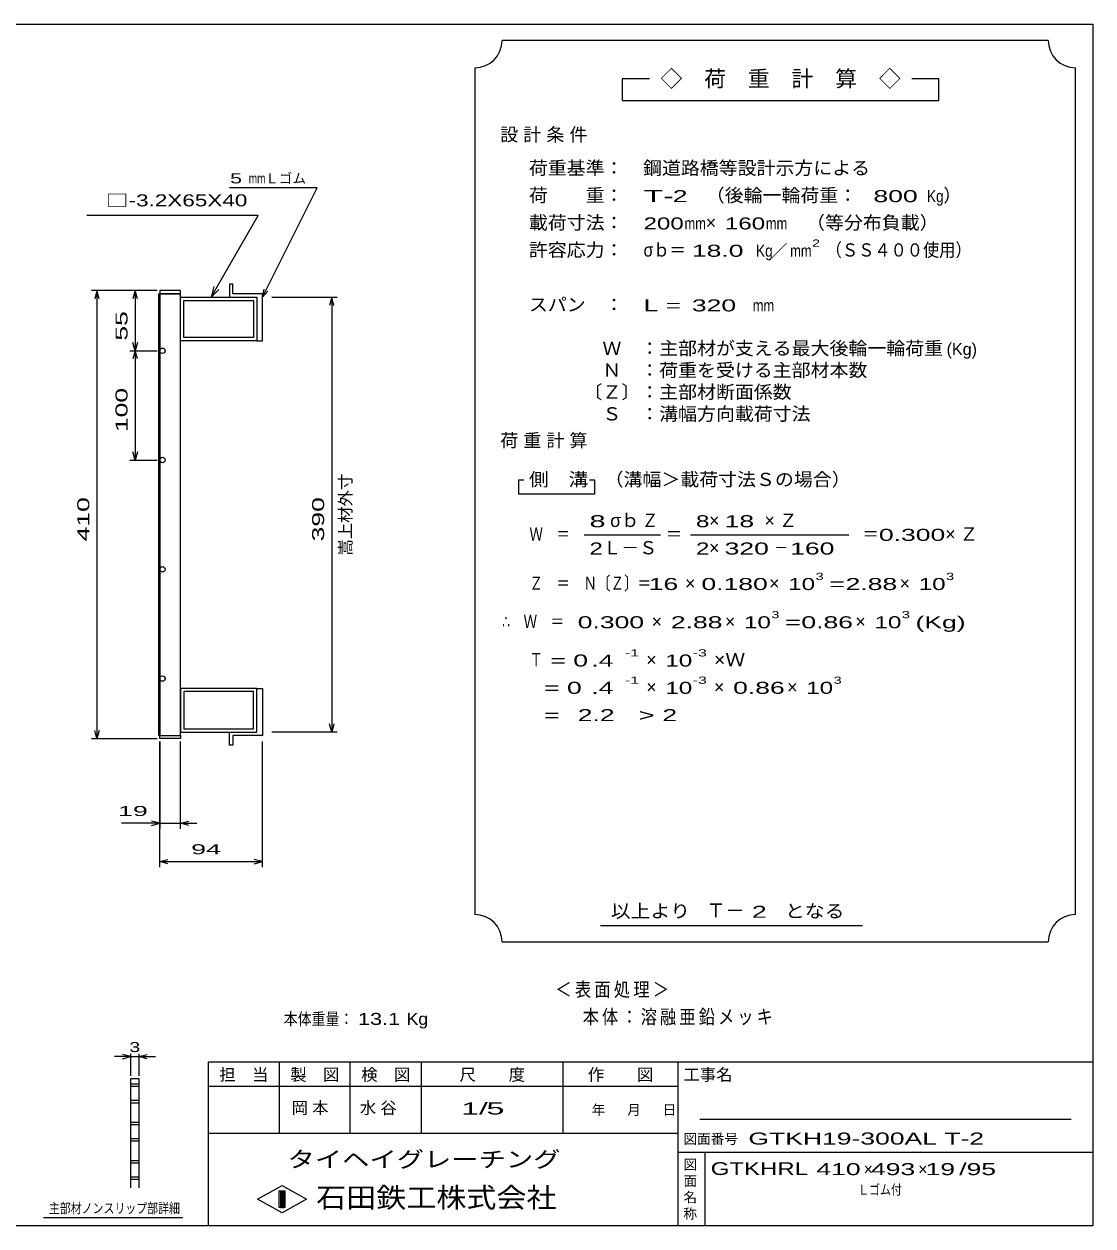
# Model space of a CAD drawing. Units: millimetres, scale not verified. Extents: x -910 to 866, y -641 to 527.
# Drawn here: x -113 to 866, y -573 to 527 of the extents above; entities that cross this region are included whole.
import ezdxf
from ezdxf.enums import TextEntityAlignment as Align

# ---------------------------------------------------------------- set-up
doc = ezdxf.new("R2010")
doc.units = ezdxf.units.MM
doc.header["$LTSCALE"] = 5
for name, color, linetype, lineweight in [('0_2', 150, 'Continuous', 25), ('16', 3, 'Continuous', 25), ('22', 4, 'Continuous', 25), ('24', 2, 'Continuous', 25), ('32', 4, 'Continuous', 25)]:
    doc.layers.add(name, color=color, linetype=linetype, lineweight=lineweight)
doc.styles.add('ベクトル', font='')
doc.styles.get('ベクトル').set_extended_font_data('ベクトル')

msp = doc.modelspace()

# ---------------------------------------------------------------- linework, layer by layer
at = {"layer": '0_2'}
for p, q in [((-864.5, 526.75), (865.5, 526.75)), ((865.5, 526.75), (865.5, -573.25)), ((865.5, -423.25), (55.5, -423.25)), ((55.5, -423.25), (55.5, -573.25)), ((120.5, -423.25), (120.5, -488.25)), ((185.5, -488.25), (185.5, -423.25)), ((250.5, -423.25), (250.5, -488.25)), ((380.5, -488.25), (380.5, -423.25)), ((485.5, -423.25), (485.5, -573.25)), ((485.5, -445.75), (55.5, -445.75)), ((845.5, -475.75), (505.5, -475.75)), ((55.5, -488.25), (485.5, -488.25)), ((485.5, -505.75), (865.5, -505.75)), ((510.5, -573.25), (510.5, -505.75)), ((100.5, -548.75), (123, -536.25)), ((123, -536.25), (145.5, -548.75)), ((123, -561.25), (100.5, -548.75)), ((120.5, -541.25), (125.5, -541.25)), ((120.5, -556.25), (120.5, -541.25)), ((120.5, -541.25), (121.5, -541.25)), ((121.5, -541.25), (121.5, -556.25)), ((122.5, -556.25), (122.5, -541.25)), ((122.5, -541.25), (123.5, -541.25)), ((145.5, -548.75), (123, -561.25)), ((123.5, -541.25), (123.5, -556.25)), ((124.5, -556.25), (124.5, -541.25)), ((124.5, -541.25), (125.5, -541.25)), ((125.5, -541.25), (125.5, -556.25)), ((125.5, -541.25), (125.5, -556.25)), ((125.5, -556.25), (120.5, -556.25)), ((121.5, -556.25), (122.5, -556.25)), ((123.5, -556.25), (124.5, -556.25)), ((865.5, -573.25), (-864.5, -573.25))]:
    msp.add_line(p, q, dxfattribs=at)
at = {"layer": '16'}
for p, q in [((78, 288.75), (75, 288.75)), ((75, 288.75), (75, 276.75)), ((78, 279.75), (78, 288.75)), ((10.3, -124.25), (10.3, 279.75)), ((10.3, 279.75), (11, 279.75)), ((30, 282.75), (11, 282.75)), ((11, 282.75), (11, 279.75)), ((11, 279.75), (30, 279.75)), ((11, 279.75), (11, -124.25)), ((30, 279.75), (11, 279.75)), ((30, 279.75), (30, 282.75)), ((30, -124.25), (30, 279.75)), ((30, 276.75), (100, 276.75)), ((30, 236.75), (30, 276.75)), ((75, 276.75), (100, 276.75)), ((105, 279.75), (78, 279.75)), ((100, 276.75), (100, 236.75)), ((100, 276.75), (100, 236.75)), ((105, 236.75), (105, 279.75)), ((33, 273.75), (97, 273.75)), ((33, 239.75), (33, 273.75)), ((97, 273.75), (97, 239.75)), ((100, 236.75), (30, 236.75)), ((97, 239.75), (33, 239.75)), ((100, 236.75), (105, 236.75)), ((100, -81.25), (30, -81.25)), ((30, -81.25), (30, -121.25)), ((97, -84.25), (33, -84.25)), ((33, -84.25), (33, -118.25)), ((97, -118.25), (97, -84.25)), ((100, -121.25), (100, -81.25)), ((100, -81.25), (105, -81.25)), ((100, -121.25), (100, -81.25)), ((105, -81.25), (105, -124.25)), ((33, -118.25), (97, -118.25)), ((11, -124.25), (10.3, -124.25)), ((11, -124.25), (30, -124.25)), ((11, -127.25), (11, -124.25)), ((11, -124.25), (30, -124.25)), ((30, -127.25), (11, -127.25)), ((30, -121.25), (100, -121.25)), ((30, -124.25), (30, -127.25)), ((75, -133.25), (75, -121.25)), ((75, -121.25), (100, -121.25)), ((105, -124.25), (78, -124.25)), ((78, -124.25), (78, -133.25)), ((78, -133.25), (75, -133.25))]:
    msp.add_line(p, q, dxfattribs=at)
for centre in [(13.5, 227.75), (13.5, 127.75), (13.5, 27.75), (13.5, -72.25)]:
    msp.add_circle(centre, 2.5, dxfattribs=at)
at = {"layer": '22'}
for p, q in [((155, 376.75), (75, 376.75)), ((105, 276.75), (155, 376.75)), ((101.25, 351.59), (-55.76, 351.59)), ((58.06, 276.8), (101.25, 351.59)), ((8.5, 282.75), (-51.5, 282.75)), ((-46.5, 282.75), (-48.5, 275.25)), ((-44.5, 275.25), (-46.5, 282.75)), ((-46.5, 282.75), (-46.5, -127.25)), ((8.5, 282.75), (-16.5, 282.75)), ((-11.5, 282.75), (-13.5, 275.25)), ((-9.5, 275.25), (-11.5, 282.75)), ((-11.5, 282.75), (-11.5, 227.75)), ((105, 276.75), (106.5, 284.05)), ((105, 276.75), (110, 282.25)), ((113.5, 276.75), (173.5, 276.75)), ((168.5, 276.75), (166.5, 269.25)), ((170.5, 269.25), (168.5, 276.75)), ((168.5, 276.75), (168.5, -121.25)), ((-11.5, 227.75), (-13.5, 235.25)), ((-9.5, 235.25), (-11.5, 227.75)), ((-16.5, 227.75), (8.5, 227.75)), ((-11.5, 227.75), (-13.5, 220.25)), ((-9.5, 220.25), (-11.5, 227.75)), ((-11.5, 227.75), (-11.5, 127.75)), ((-11.5, 127.75), (-13.5, 135.25)), ((-9.5, 135.25), (-11.5, 127.75)), ((-16.5, 127.75), (8.5, 127.75)), ((-46.5, -127.25), (-48.5, -119.75)), ((-44.5, -119.75), (-46.5, -127.25)), ((168.5, -121.25), (166.5, -113.75)), ((170.5, -113.75), (168.5, -121.25)), ((-51.5, -127.25), (8.5, -127.25)), ((11, -129.75), (11, -209.75)), ((11, -244.75), (11, -129.75)), ((30, -209.75), (30, -129.75)), ((105, -244.75), (105, -129.75)), ((173.5, -121.25), (113.5, -121.25)), ((11, -204.75), (-24, -204.75)), ((11, -204.75), (3.5, -202.75)), ((3.5, -206.75), (11, -204.75)), ((11, -204.75), (30, -204.75)), ((30, -204.75), (37.5, -202.75)), ((37.5, -206.75), (30, -204.75)), ((30, -204.75), (45, -204.75)), ((11, -239.75), (18.5, -237.75)), ((18.5, -241.75), (11, -239.75)), ((11, -239.75), (105, -239.75)), ((105, -239.75), (97.5, -237.75)), ((97.5, -241.75), (105, -239.75))]:
    msp.add_line(p, q, dxfattribs=at)
at = {"layer": '22', "lineweight": 13}
for p, q in [((60.65, 286.45), (58.06, 276.8)), ((58.06, 276.8), (65.13, 283.87))]:
    msp.add_line(p, q, dxfattribs=at)
at = {"layer": '24', "color": 4}
for p, q in [((824.5, 511.75), (324.5, 511.75)), ((299.5, 486.75), (299.5, -288.25)), ((849.5, -288.25), (849.5, 486.75)), ((459.5, 476.75), (434.5, 476.75)), ((434.5, 476.75), (434.5, 456.75)), ((724.5, 476.75), (699.5, 476.75)), ((724.5, 456.75), (724.5, 476.75)), ((434.5, 456.75), (724.5, 456.75)), ((344.5, 109.25), (339.5, 109.25)), ((339.5, 109.25), (339.5, 96.75)), ((409.5, 109.25), (404.5, 109.25)), ((409.5, 96.75), (409.5, 109.25)), ((339.5, 96.75), (409.5, 96.75)), ((399.5, 59.25), (469.5, 59.25)), ((497, 59.25), (642, 59.25)), ((414.5, -298.25), (654.5, -298.25)), ((324.5, -313.25), (824.5, -313.25))]:
    msp.add_line(p, q, dxfattribs=at)
for centre, start, end in [((299.5, 511.75), 270, 0), ((849.5, 511.75), 180, 270), ((299.5, -313.25), 0, 90), ((849.5, -313.25), 90, 180)]:
    msp.add_arc(centre, 25, start, end, dxfattribs=at)
at = {"layer": '32'}
for p, q in [((-15.5, -418.25), (-23, -416.25)), ((-15.5, -435.75), (-15.5, -415.75)), ((-8, -415.75), (-8, -435.75)), ((-8, -418.25), (-0.5, -416.25)), ((-15.5, -418.25), (-30.5, -418.25)), ((-23, -420.25), (-15.5, -418.25)), ((-15.5, -418.25), (-8, -418.25)), ((-0.5, -420.25), (-8, -418.25)), ((-8, -418.25), (7, -418.25)), ((-15.5, -438.25), (-8, -438.25)), ((-15.5, -538.25), (-15.5, -438.25)), ((-8, -438.25), (-8, -538.25)), ((-15.5, -443.25), (-8, -443.25)), ((-8, -445.75), (-15.5, -445.75)), ((-15.5, -458.25), (-8, -458.25)), ((-8, -460.75), (-15.5, -460.75)), ((-15.5, -478.25), (-8, -478.25)), ((-8, -480.75), (-15.5, -480.75)), ((-15.5, -493.25), (-8, -493.25)), ((-8, -495.75), (-15.5, -495.75)), ((-15.5, -513.25), (-8, -513.25)), ((-8, -515.75), (-15.5, -515.75)), ((-15.5, -528.25), (-8, -528.25)), ((-8, -530.75), (-15.5, -530.75)), ((32, -565.75), (-95.5, -565.75))]:
    msp.add_line(p, q, dxfattribs=at)

# ---------------------------------------------------------------- texts
at = {"layer": '0_2', "style": 'ベクトル'}
for s, height, p in [('担\u3000当', 11, (65.5, -434.75)), ('製\u3000図', 11, (130.5, -434.75)), ('検\u3000図', 11, (195.5, -434.75)), ('尺\u3000\u3000度', 11, (285.5, -434.75)), ('作\u3000\u3000図', 11, (403, -434.75)), ('工事名', 11, (490.5, -434.75)), ('年', 9.16, (406.5, -467)), ('月', 9.16, (439, -467)), ('日', 9.16, (471.5, -467)), ('図面番号', 9.164, (490.5, -493.5)), ('図', 9.16, (490.5, -517)), ('面', 9.16, (490.5, -532)), ('名', 9.16, (490.5, -547)), ('称', 9.16, (490.5, -562))]:
    msp.add_text(s, height=height, dxfattribs=at).set_placement(p, align=Align.MIDDLE_LEFT)
at = {"layer": '0_2', "color": 222, "style": 'ベクトル'}
for s, height, width, p in [('タイヘイグレーチング', 14.66, 1.25, (128, -512.25)), ('石田鉄工株式会社', 18.33, 1.1, (154.25, -547.25))]:
    msp.add_text(s, height=height, dxfattribs=dict(at, width=width)).set_placement(p, align=Align.MIDDLE_LEFT)
at = {"layer": '22', "color": 2, "style": 'ベクトル'}
for s, height, width, p in [(' 5 ', 9.164, 1.6, (70, 385.5)), ('mm', 9.164, 0.75, (92.5, 385.5)), (' 19 ', 9.164, 2, (-34, -193.5)), (' 94 ', 9.164, 2, (33, -228.5)), ('本体重量：', 11, 0.85, (124.5, -383.75)), (' 13.1', 11, 1.35, (187, -383.75)), ('Kg', 11, 1.1, (237, -383.75)), ('1/', 11, 2, (287, -465.75)), (' 5 ', 11, 2, (302, -465.75)), ('GTKH19-300AL T-2                       ', 11, 1.65, (550, -493.25)), ('GTKHRL', 11.73, 1.4, (515.5, -520.75)), (' 410 ', 11, 1.65, (605.5, -521.25)), (' 493 ', 11, 1.65, (655.5, -521.25)), (' 19 ', 11, 1.65, (705.5, -521.25)), ('/', 11, 1.65, (743, -521.25)), (' 95 ', 11, 1.65, (743, -521.25)), ('Ｌゴム付', 9.164, 0.8, (650.5, -540))]:
    msp.add_text(s, height=height, dxfattribs=dict(at, width=width)).set_placement(p, align=Align.MIDDLE_LEFT)
for s, height, p in [('Ｌゴム', 9.164, (107.5, 385.5)), ('×', 11, (655.5, -521.25)), ('×', 11, (705.5, -521.25))]:
    msp.add_text(s, height=height, dxfattribs=at).set_placement(p, align=Align.MIDDLE_LEFT)
at = {"layer": '22', "color": 2, "style": 'ベクトル', "width": 1.4}
msp.add_text('□-3.2X65X40', height=11, dxfattribs=at).set_placement((91.25, 356.59), align=Align.BOTTOM_RIGHT)
at = {"layer": '22', "color": 2, "style": 'ベクトル', "width": 1.65}
for s, p in [(' 55 ', (-24, 230.25)), (' 100 ', (-24, 146.5)), (' 410 ', (-59, 46.5)), (' 390', (156, 46.5))]:
    msp.add_text(s, height=11, rotation=90, dxfattribs=at).set_placement(p, align=Align.MIDDLE_LEFT)
at = {"layer": '22', "color": 2, "style": 'ベクトル'}
msp.add_text('嵩上材外寸', height=11, rotation=90, dxfattribs=at).set_placement((181, 40.25), align=Align.MIDDLE_LEFT)
at = {"layer": '22', "color": 2, "attachment_point": 4, "style": 'ベクトル'}
for s, insert, char_height in [('\\T1.2;\\W0.85;＜表面処理＞', (373.25, -357.5), 12.83), ('\\T1.19;\\W0.85;本体：溶融亜鉛メッキ', (398.25, -382.5), 12.83), ('\\T1.25;岡本\u3000', (131.75, -465.75), 11), ('\\T1.25;水谷\u3000', (194.25, -465.75), 11)]:
    msp.add_mtext(s, dxfattribs=dict(at, insert=insert, char_height=char_height))
at = {"layer": '24', "style": 'ベクトル'}
for s, height, p in [('◇\u3000荷\u3000重\u3000計\u3000算\u3000◇', 14.66, (469.5, 476.75)), ('）', 12.1, (728.5, 370)), ('×', 12.1, (511, 345)), ('／', 11, (570.75, 319.25)), ('(Kg)', 11, (731.5, 229.25)), ('σｂ', 12.1, (423.5, 72.5)), ('×', 12.1, (514, 72.5)), ('Ｌ－Ｓ', 12.1, (417, 47.5)), ('×', 12.1, (514, 47.5)), ('×', 12.1, (492, 15)), ('×', 12.1, (569, 15)), ('×', 12.1, (688.5, 15)), ('×', 12.1, (461.5, -20)), ('×', 12.1, (528.5, -20)), ('×', 12.1, (648, -20)), ('×', 12.1, (456.5, -55)), ('×', 12.1, (456.5, -80)), ('×', 12.1, (518.5, -80)), ('×', 12.1, (585.5, -80)), ('Ｔ－', 12.83, (511.5, -284.5))]:
    msp.add_text(s, height=height, dxfattribs=at).set_placement(p, align=Align.MIDDLE_LEFT)
for s, height, width, p in [('荷重基準：\u3000', 12.1, 1.05, (349, 395)), ('鋼道路橋等設計示方による', 12.1, 1.05, (453.5, 395)), ('荷\u3000\u3000重：\u3000', 12.1, 1.05, (349, 370)), ('T-', 11, 2, (454, 369.25)), (' 2 ', 11, 1.65, (474, 369.25)), ('（後輪一輪荷重：', 12.1, 1.05, (511, 370)), ('  800', 11, 1.65, (651, 369.25)), ('Kg', 11, 0.85, (713.5, 369.25)), ('載荷寸法：\u3000', 12.1, 1.05, (349, 345)), ('\u3000（等分布負載）', 12.1, 1.05, (585.5, 345)), ('200', 11, 1.5, (454, 344.25)), ('mm', 11, 0.8, (491.5, 344.25)), ('160', 11, 1.5, (528.5, 344.25)), ('mm', 11, 0.8, (566, 344.25)), ('許容応力：\u3000', 12.1, 1.05, (349, 320)), ('σｂ＝', 12.1, 0.9, (454, 320)), (' 18.0', 11, 1.65, (491.5, 319.25)), ('Kg', 11, 0.85, (557, 319.25)), ('mm', 11, 0.8, (588.25, 319.25)), ('2', 6.6, 1.5, (608.25, 326.25)), ('（ＳＳ４００使用）', 12.1, 0.9, (620.75, 320)), ('スパン\u3000：\u3000', 12.1, 1.05, (349, 270)), ('L =', 11, 1.65, (454, 269.25)), (' 320 ', 11, 1.65, (491.5, 269.25)), ('mm', 11, 0.8, (554, 269.25)), ('\u3000Ｗ\u3000：主部材が支える最大後輪一輪荷重', 12.1, 1.05, (399, 230)), ('\u3000Ｎ\u3000：荷重を受ける主部材本数', 12.1, 1.05, (399, 210)), ('〔Ｚ〕：主部材断面係数', 12.1, 1.05, (399, 190)), ('\u3000Ｓ\u3000：溝幅方向載荷寸法', 12.1, 1.05, (399, 170)), ('側\u3000溝', 12.1, 1.1, (349, 110)), ('\u3000（溝幅＞載荷寸法Ｓの場合）', 12.1, 1.05, (401, 110)), ('8', 11, 1.8, (404.5, 71.75)), ('Ｚ', 12.1, 0.9, (452.5, 72.5)), ('8', 11, 1.5, (502, 71.75)), (' 18 ', 11, 1.65, (521.5, 71.75)), ('Ｗ\u3000＝', 12.1, 0.75, (349.5, 60)), ('＝', 12.1, 0.9, (474.5, 60)), ('＝', 12.1, 0.9, (654.5, 60)), ('0.300', 11, 1.65, (669.5, 59.25)), ('2', 11, 1.5, (404.5, 46.75)), ('2', 11, 1.5, (502, 46.75)), (' 320 ', 11, 1.65, (521.5, 46.75)), ('－', 12.1, 0.75, (574, 47.5)), (' 160 ', 11, 1.65, (581.5, 46.75)), ('Ｚ\u3000＝\u3000Ｎ〔Ｚ〕＝', 12.1, 0.75, (349.5, 15)), ('3', 6.6, 1.5, (611.5, 21.25)), ('3', 6.6, 1.5, (731, 21.25)), (' 16 ', 11, 1.65, (452, 14.25)), ('0.180', 11, 1.65, (507, 14.25)), ('10', 11, 1.5, (586.5, 14.25)), ('=', 11, 1.7, (624, 14.25)), ('2.88', 11, 1.65, (639, 14.25)), ('10', 11, 1.5, (706, 14.25)), ('3', 6.6, 1.5, (571, -13.75)), ('3', 6.6, 1.5, (690.5, -13.75)), ('∴\u3000Ｗ\u3000＝', 12.1, 0.75, (324.5, -20)), (' 0.300', 11, 1.65, (387, -20.75)), ('2.88', 11, 1.65, (479, -20.75)), ('10', 11, 1.5, (546, -20.75)), ('=', 11, 1.7, (583.5, -20.75)), ('0.86', 11, 1.65, (598.5, -20.75)), ('10', 11, 1.5, (665.5, -20.75)), ('(Kg)', 11, 1.65, (703, -20.75)), ('Ｔ', 12.1, 0.75, (349.5, -55)), (' = 0', 11, 1.65, (362, -55.75)), (' .4 ', 11, 1.65, (399.5, -55.75)), ('-1', 6.598, 1.65, (437, -48.75)), ('10', 11, 1.5, (474, -55.75)), ('-3', 6.598, 1.65, (499, -48.75)), ('×Ｗ', 12.1, 1.1, (518.5, -55)), ('  = 0', 11, 1.65, (349.5, -80.75)), (' .4 ', 11, 1.65, (399.5, -80.75)), ('-1', 6.598, 1.65, (437, -73.75)), ('10', 11, 1.5, (474, -80.75)), ('-3', 6.598, 1.65, (499, -73.75)), ('0.86', 11, 1.65, (536, -80.75)), ('10', 11, 1.5, (603, -80.75)), ('3', 6.6, 1.5, (628, -73.75)), ('  =', 11, 1.65, (349.5, -105.75)), (' 2.2', 11, 1.65, (387, -105.75)), ('>', 11, 1.7, (449.5, -105.75)), (' 2 ', 11, 1.65, (464.5, -105.75)), ('以上より\u3000', 12.1, 1.1, (424, -285)), (' 2 ', 11, 1.65, (546.5, -285.75)), ('となる', 12.1, 1.1, (583.5, -285))]:
    msp.add_text(s, height=height, dxfattribs=dict(at, width=width)).set_placement(p, align=Align.MIDDLE_LEFT)
at = {"layer": '24', "char_height": 12.1, "attachment_point": 4, "style": 'ベクトル'}
for s, insert in [('\\T1.28;設計条件', (322.75, 425)), ('\\T1.28;荷重計算', (322.75, 145)), ('\\T1.42;×Ｚ', (564.75, 72.5)), ('\\T1.42;×Ｚ', (730.25, 60))]:
    msp.add_mtext(s, dxfattribs=dict(at, insert=insert))
at = {"layer": '32', "color": 2, "style": 'ベクトル'}
for s, height, width, p in [('3', 9.16, 1.45, (-16.75, -409.5)), ('主部材ノンスリップ部詳細', 9.164, 0.8, (-90.5, -557))]:
    msp.add_text(s, height=height, dxfattribs=dict(at, width=width)).set_placement(p, align=Align.MIDDLE_LEFT)

doc.saveas('drawing.dxf')
